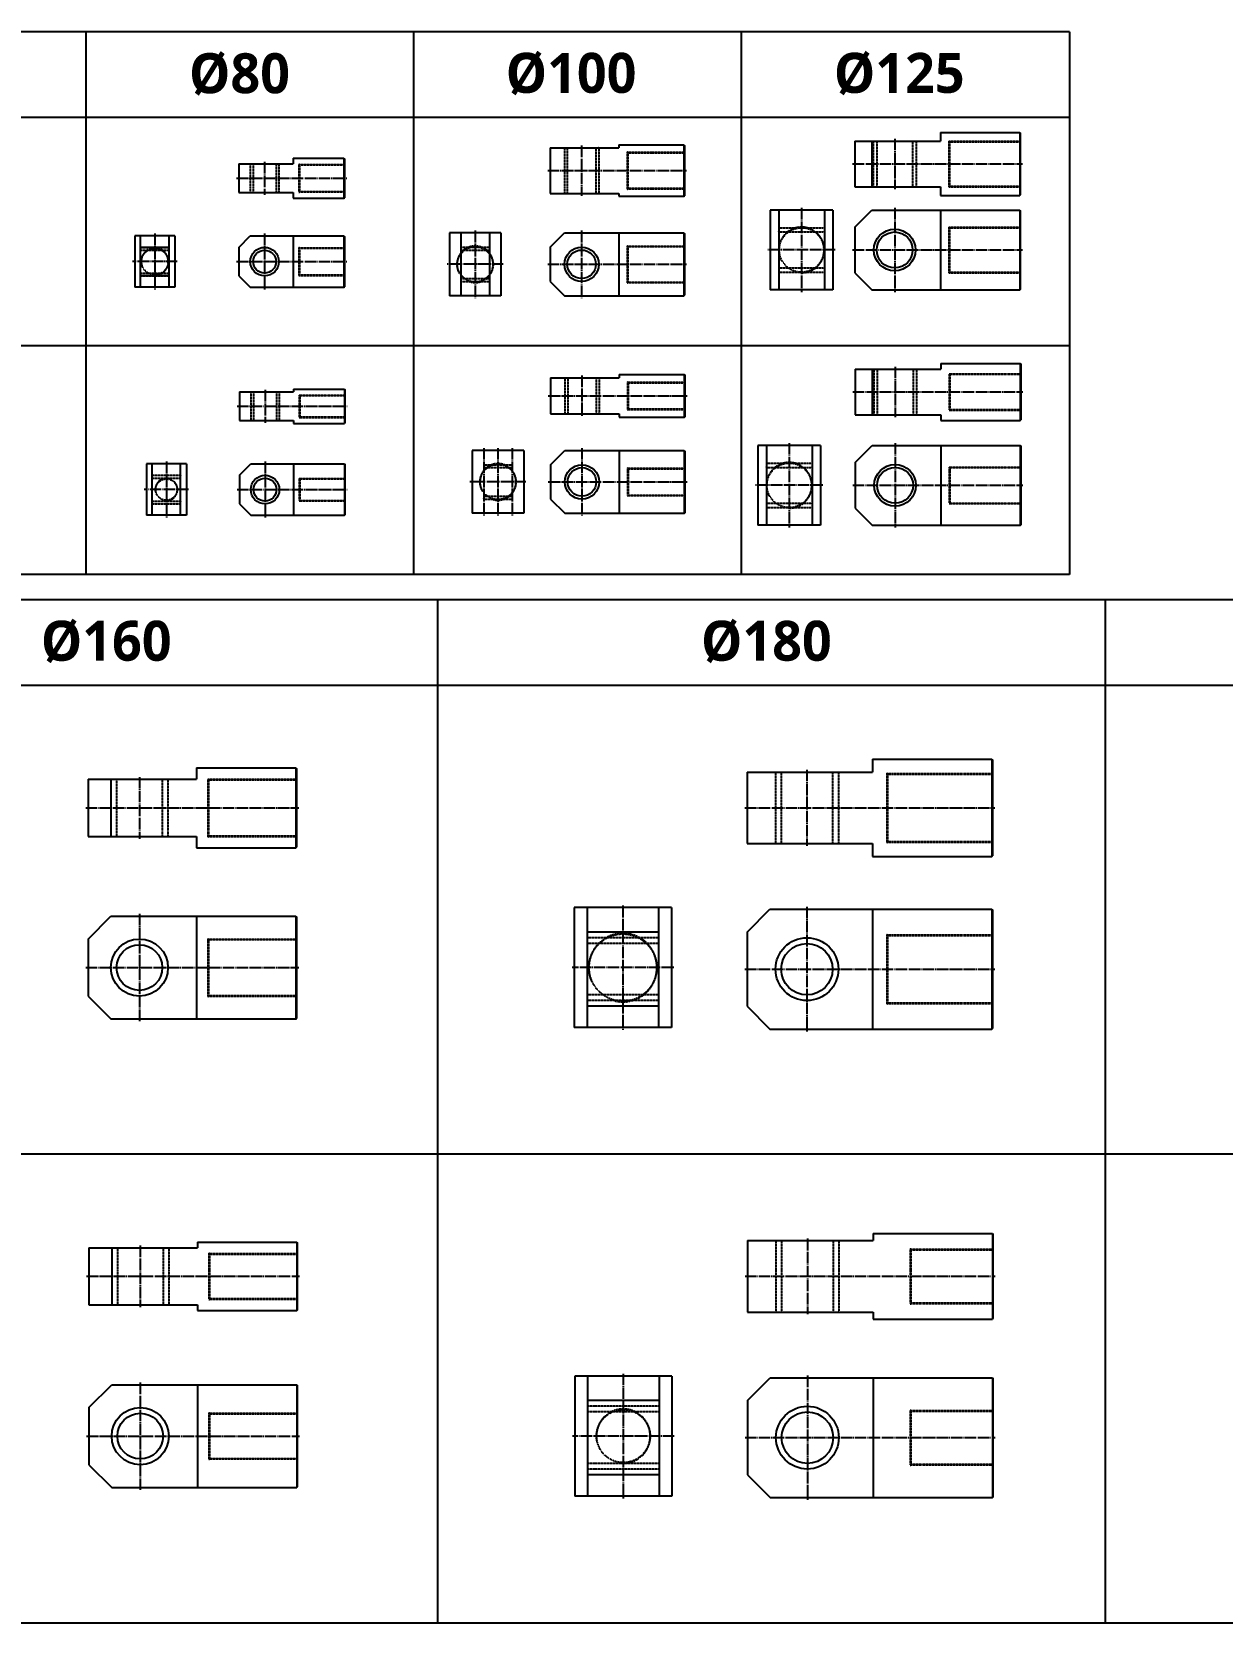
# Model space of a CAD drawing. Header units: millimetres. Extents: x 0 to 7164, y 0 to 8892.
# Drawn here: x 1777 to 3862, y 5866 to 8653 of the extents above; entities that cross this region are included whole.
import ezdxf

# ---------------------------------------------------------------- set-up
doc = ezdxf.new("R2010")
doc.units = ezdxf.units.MM
doc.header["$PDMODE"] = 3
doc.linetypes.add('CENTER', pattern=[24, 20, -1.5, 1, -1.5])
doc.linetypes.add('HIDDENX2', pattern=[0.75, 0.5, -0.25])
doc.layers.add('ML', color=3, linetype='Continuous')
doc.styles.add('문자', font='romans.shx')

msp = doc.modelspace()

# ---------------------------------------------------------------- linework, layer by layer
for p, q in [((3594, 8652.8), (0, 8652.8)), ((1872, 7702.8), (1872, 8652.8)), ((2446, 7702.8), (2446, 8652.8)), ((3020, 7702.8), (3020, 8652.8)), ((3594, 8652.8), (3594, 7702.8)), ((3594, 8502.8), (0, 8502.8)), ((3594, 8102.8), (0, 8102.8)), ((3594, 7702.8), (0, 7702.8)), ((7164, 7658.4), (0, 7658.4)), ((2488, 5866.3), (2488, 7658.4)), ((3657, 5866.3), (3657, 7658.4)), ((7164, 7508.4), (0, 7508.4)), ((7164, 6687.4), (0, 6687.4)), ((7164, 5866.3), (0, 5866.3))]:
    msp.add_line(p, q)
at = {"layer": 'Defpoints', "color": 0, "linetype": 'ByBlock'}
for p in [(2139.6, 8371.4), (2684.7, 8369.9), (2684.7, 8369.9), (3218, 8381.4), (3218, 8310.8), (2139.6, 8275.4), (2139.6, 8225.4), (3218, 8230.8), (3218.7, 8062.2), (2140.4, 8022.2), (2140.4, 7972.2), (2684.9, 7983.9), (2684.9, 7983.9), (3218.7, 7982.2), (3218.7, 7898.7), (2140.4, 7876.2), (2140.4, 7826.2), (3218.7, 7818.7)]:
    msp.add_point(p, dxfattribs=at)
at = {"layer": 'ML'}
for p, q in [((3368, 8476.4), (3507, 8476.4)), ((3368, 8476.4), (3368, 8461.4)), ((3507, 8476.4), (3508, 8475.4)), ((3507, 8476.4), (3507, 8366.4)), ((3508, 8475.4), (3508, 8367.4)), ((2684.7, 8449.9), (2684.7, 8369.9)), ((2684.7, 8449.9), (2804.7, 8449.9)), ((2804.7, 8454.9), (2804.7, 8449.9)), ((2804.7, 8454.9), (2918.7, 8454.9)), ((2918.7, 8454.9), (2919.7, 8453.9)), ((2918.7, 8454.9), (2918.7, 8364.9)), ((2919.7, 8453.9), (2919.7, 8365.9)), ((3218, 8461.4), (3218, 8381.4)), ((3218, 8461.4), (3368, 8461.4)), ((3248, 8461.4), (3248, 8381.4)), ((2139.6, 8421.4), (2139.6, 8371.4)), ((2139.6, 8421.4), (2234.6, 8421.4)), ((2234.6, 8431.4), (2234.6, 8421.4)), ((2234.6, 8431.4), (2323.6, 8431.4)), ((2323.6, 8431.4), (2324.6, 8430.4)), ((2323.6, 8431.4), (2323.6, 8361.4)), ((2324.6, 8430.4), (2324.6, 8362.4)), ((2139.6, 8371.4), (2234.6, 8371.4)), ((2234.6, 8371.4), (2234.6, 8361.4)), ((2234.6, 8361.4), (2323.6, 8361.4)), ((2323.6, 8361.4), (2324.6, 8362.4)), ((2684.7, 8369.9), (2804.7, 8369.9)), ((2804.7, 8369.9), (2804.7, 8364.9)), ((2804.7, 8364.9), (2918.7, 8364.9)), ((2918.7, 8364.9), (2919.7, 8365.9)), ((3218, 8381.4), (3368, 8381.4)), ((3368, 8381.4), (3368, 8366.4)), ((3368, 8366.4), (3507, 8366.4)), ((3507, 8366.4), (3508, 8367.4)), ((3179.9, 8340.8), (3069.9, 8340.8)), ((3069.9, 8340.8), (3069.9, 8200.8)), ((3084.9, 8340.8), (3084.9, 8200.8)), ((3164.9, 8340.8), (3164.9, 8200.8)), ((3179.9, 8340.8), (3179.9, 8200.8)), ((3218, 8310.8), (3248, 8340.8)), ((3248, 8340.8), (3507, 8340.8)), ((3368, 8340.8), (3368, 8200.8)), ((3507, 8340.8), (3507, 8200.8)), ((3507, 8340.8), (3508, 8339.8)), ((3508, 8339.8), (3508, 8201.8)), ((3218, 8310.8), (3218, 8230.8)), ((2027.3, 8295.4), (1957.3, 8295.4)), ((1957.3, 8295.4), (1957.3, 8205.4)), ((1967.3, 8205.4), (1967.3, 8295.4)), ((2017.3, 8205.4), (2017.3, 8295.4)), ((2027.3, 8295.4), (2027.3, 8205.4)), ((2139.6, 8275.4), (2159.6, 8295.4)), ((2159.6, 8295.4), (2323.6, 8295.4)), ((2234.6, 8295.4), (2234.6, 8205.4)), ((2323.6, 8295.4), (2324.6, 8294.4)), ((2323.6, 8295.4), (2323.6, 8205.4)), ((2324.6, 8294.4), (2324.6, 8206.4)), ((2598.3, 8300.7), (2508.3, 8300.7)), ((2508.3, 8300.7), (2508.3, 8190.7)), ((2528.3, 8300.7), (2528.3, 8190.7)), ((2578.3, 8300.7), (2578.3, 8190.7)), ((2598.3, 8300.7), (2598.3, 8190.7)), ((2684.7, 8275.7), (2709.7, 8300.7)), ((2709.7, 8300.7), (2918.7, 8300.7)), ((2804.7, 8300.7), (2804.7, 8190.7)), ((2918.7, 8300.7), (2918.7, 8190.7)), ((2918.7, 8300.7), (2919.7, 8299.7)), ((2919.7, 8299.7), (2919.7, 8191.7)), ((2017.3, 8275.4), (1967.3, 8275.4)), ((2139.6, 8275.4), (2139.6, 8225.4)), ((2684.7, 8275.7), (2684.7, 8215.7)), ((2017.3, 8225.4), (1967.3, 8225.4)), ((2139.6, 8225.4), (2159.6, 8205.4)), ((3218, 8230.8), (3248, 8200.8)), ((2027.3, 8205.4), (1957.3, 8205.4)), ((2159.6, 8205.4), (2323.6, 8205.4)), ((2323.6, 8205.4), (2324.6, 8206.4)), ((2684.7, 8215.7), (2709.7, 8190.7)), ((3179.9, 8200.8), (3069.9, 8200.8)), ((3248, 8200.8), (3507, 8200.8)), ((3507, 8200.8), (3508, 8201.8)), ((2598.3, 8190.7), (2508.3, 8190.7)), ((2709.7, 8190.7), (2918.7, 8190.7)), ((2918.7, 8190.7), (2919.7, 8191.7)), ((3218.7, 8062.2), (3218.7, 7982.2)), ((3218.7, 8062.2), (3368.7, 8062.2)), ((3248.7, 8062.2), (3248.7, 7982.2)), ((3368.7, 8072.2), (3368.7, 8062.2)), ((3368.7, 8072.2), (3507.7, 8072.2)), ((3507.7, 8072.2), (3507.7, 7972.2)), ((3507.7, 8072.2), (3508.7, 8071.2)), ((3508.7, 8071.2), (3508.7, 7973.2)), ((2235.4, 8027.2), (2235.4, 8022.2)), ((2235.4, 8027.2), (2324.4, 8027.2)), ((2324.4, 8027.2), (2324.4, 7967.2)), ((2324.4, 8027.2), (2325.4, 8026.2)), ((2325.4, 8026.2), (2325.4, 7968.2)), ((2685.4, 8046.9), (2685.4, 7983.9)), ((2685.4, 8046.9), (2805.4, 8046.9)), ((2805.4, 8052.9), (2805.4, 8046.9)), ((2805.4, 8052.9), (2919.4, 8052.9)), ((2919.4, 8052.9), (2920.4, 8051.9)), ((2919.4, 8052.9), (2919.4, 7977.9)), ((2920.4, 8051.9), (2920.4, 7978.9)), ((2140.4, 8022.2), (2140.4, 7972.2)), ((2140.4, 8022.2), (2235.4, 8022.2)), ((2140.4, 7972.2), (2235.4, 7972.2)), ((2235.4, 7972.2), (2235.4, 7967.2)), ((2685.4, 7983.9), (2805.4, 7983.9)), ((2805.4, 7983.9), (2805.4, 7977.9)), ((2805.4, 7977.9), (2919.4, 7977.9)), ((2919.4, 7977.9), (2920.4, 7978.9)), ((3218.7, 7982.2), (3368.7, 7982.2)), ((3368.7, 7982.2), (3368.7, 7972.2)), ((3368.7, 7972.2), (3507.7, 7972.2)), ((3507.7, 7972.2), (3508.7, 7973.2)), ((2235.4, 7967.2), (2324.4, 7967.2)), ((2324.4, 7967.2), (2325.4, 7968.2)), ((2638.3, 7919.7), (2548.3, 7919.7)), ((2548.3, 7919.7), (2548.3, 7809.7)), ((2638.3, 7919.7), (2638.3, 7809.7)), ((2685.4, 7894.7), (2710.4, 7919.7)), ((2710.4, 7919.7), (2919.4, 7919.7)), ((2805.4, 7919.7), (2805.4, 7809.7)), ((2919.4, 7919.7), (2919.4, 7809.7)), ((2919.4, 7919.7), (2920.4, 7918.7)), ((2920.4, 7918.7), (2920.4, 7810.7)), ((3158.3, 7928.7), (3048.3, 7928.7)), ((3048.3, 7928.7), (3048.3, 7788.7)), ((3063.3, 7928.7), (3063.3, 7788.7)), ((3143.3, 7928.7), (3143.3, 7788.7)), ((3158.3, 7928.7), (3158.3, 7788.7)), ((3218.7, 7898.7), (3248.7, 7928.7)), ((3248.7, 7928.7), (3507.7, 7928.7)), ((3368.7, 7928.7), (3368.7, 7788.7)), ((3507.7, 7928.7), (3507.7, 7788.7)), ((3507.7, 7928.7), (3508.7, 7927.7)), ((3508.7, 7927.7), (3508.7, 7789.7)), ((2047.6, 7896.2), (1977.6, 7896.2)), ((1977.6, 7896.2), (1977.6, 7806.2)), ((1987.6, 7806.2), (1987.6, 7896.2)), ((2037.6, 7806.2), (2037.6, 7896.2)), ((2047.6, 7896.2), (2047.6, 7806.2)), ((2140.4, 7876.2), (2160.4, 7896.2)), ((2160.4, 7896.2), (2324.4, 7896.2)), ((2235.4, 7896.2), (2235.4, 7806.2)), ((2324.4, 7896.2), (2325.4, 7895.2)), ((2324.4, 7896.2), (2324.4, 7806.2)), ((2325.4, 7895.2), (2325.4, 7807.2)), ((2685.4, 7894.7), (2685.4, 7834.7)), ((3218.7, 7898.7), (3218.7, 7818.7)), ((2140.4, 7876.2), (2140.4, 7826.2)), ((2685.4, 7834.7), (2710.4, 7809.7)), ((2047.6, 7806.2), (1977.6, 7806.2)), ((2140.4, 7826.2), (2160.4, 7806.2)), ((2160.4, 7806.2), (2324.4, 7806.2)), ((2324.4, 7806.2), (2325.4, 7807.2)), ((2638.3, 7809.7), (2548.3, 7809.7)), ((2710.4, 7809.7), (2919.4, 7809.7)), ((2919.4, 7809.7), (2920.4, 7810.7)), ((3218.7, 7818.7), (3248.7, 7788.7)), ((3158.3, 7788.7), (3048.3, 7788.7)), ((3248.7, 7788.7), (3507.7, 7788.7)), ((3507.7, 7788.7), (3508.7, 7789.7)), ((2065.4, 7363.9), (2065.4, 7343.9)), ((2065.4, 7363.9), (2239.4, 7363.9)), ((2239.4, 7363.9), (2240.4, 7362.9)), ((2239.4, 7363.9), (2239.4, 7223.9)), ((2239.4, 7363.9), (2240.4, 7362.9)), ((2240.4, 7362.9), (2240.4, 7224.9)), ((3249.4, 7378.9), (3249.4, 7356.4)), ((3249.4, 7378.9), (3458.4, 7378.9)), ((3458.4, 7378.9), (3459.4, 7377.9)), ((3458.4, 7378.9), (3458.4, 7208.9)), ((3459.4, 7377.9), (3459.4, 7209.9)), ((1875.4, 7343.9), (1875.4, 7243.9)), ((1875.4, 7343.9), (2065.4, 7343.9)), ((1915.4, 7343.9), (1915.4, 7243.9)), ((3029.4, 7356.4), (3029.4, 7231.4)), ((3029.4, 7356.4), (3249.4, 7356.4)), ((1875.4, 7243.9), (2065.4, 7243.9)), ((2065.4, 7243.9), (2065.4, 7223.9)), ((2065.4, 7223.9), (2239.4, 7223.9)), ((2239.4, 7223.9), (2240.4, 7224.9)), ((3029.4, 7231.4), (3249.4, 7231.4)), ((3249.4, 7231.4), (3249.4, 7208.9)), ((3249.4, 7208.9), (3458.4, 7208.9)), ((3458.4, 7208.9), (3459.4, 7209.9)), ((2897, 7119.2), (2727, 7119.2)), ((2727, 7119.2), (2727, 6909.2)), ((2749.5, 7119.2), (2749.5, 6909.2)), ((2874.5, 7119.2), (2874.5, 6909.2)), ((2897, 7119.2), (2897, 6909.2)), ((3029.4, 7076.4), (3069.4, 7116.4)), ((3069.4, 7116.4), (3458.4, 7116.4)), ((3249.4, 7116.4), (3249.4, 6906.4)), ((3458.4, 7116.4), (3459.4, 7115.4)), ((3458.4, 7116.4), (3458.4, 6906.4)), ((3459.4, 7115.4), (3459.4, 6907.4)), ((1875.4, 7064.2), (1915.4, 7104.2)), ((1915.4, 7104.2), (2239.4, 7104.2)), ((2065.4, 7104.2), (2065.4, 6924.2)), ((2239.4, 7104.2), (2240.4, 7103.2)), ((2239.4, 7104.2), (2239.4, 6924.2)), ((2240.4, 7103.2), (2240.4, 6925.2)), ((1875.4, 7064.2), (1875.4, 6964.2)), ((2874.5, 7076.4), (2749.5, 7076.4)), ((3029.4, 7076.4), (3029.4, 6946.4)), ((1875.4, 6964.2), (1915.4, 6924.2)), ((2874.5, 6946.4), (2749.5, 6946.4)), ((3029.4, 6946.4), (3069.4, 6906.4)), ((1915.4, 6924.2), (2239.4, 6924.2)), ((2239.4, 6924.2), (2240.4, 6925.2)), ((2897, 6909.2), (2727, 6909.2)), ((3069.4, 6906.4), (3458.4, 6906.4)), ((3458.4, 6906.4), (3459.4, 6907.4)), ((3250.1, 6548.6), (3250.1, 6536.1)), ((3250.1, 6548.6), (3459.1, 6548.6)), ((3250.1, 6548.6), (3459.1, 6548.6)), ((3459.1, 6548.6), (3460.1, 6547.6)), ((3459.1, 6548.6), (3459.1, 6398.6)), ((1876.9, 6523.6), (1876.9, 6423.6)), ((1876.9, 6523.6), (2066.9, 6523.6)), ((1916.9, 6523.6), (1916.9, 6423.6)), ((1916.9, 6522.6), (1916.9, 6424.5)), ((1916.9, 6522.6), (1916.9, 6424.5)), ((2066.9, 6533.6), (2066.9, 6523.6)), ((2066.9, 6533.6), (2240.9, 6533.6)), ((2066.9, 6533.6), (2240.9, 6533.6)), ((2240.9, 6533.6), (2241.9, 6532.6)), ((2240.9, 6533.6), (2240.9, 6413.6)), ((2241.9, 6532.6), (2241.9, 6414.6)), ((3030.1, 6536.1), (3030.1, 6411.1)), ((3030.1, 6536.1), (3250.1, 6536.1)), ((3460.1, 6547.6), (3460.1, 6399.6)), ((1876.9, 6423.6), (2066.9, 6423.6)), ((2066.9, 6423.6), (2066.9, 6413.6)), ((2066.9, 6413.6), (2240.9, 6413.6)), ((2066.9, 6413.6), (2240.9, 6413.6)), ((2240.9, 6413.6), (2241.9, 6414.6)), ((3030.1, 6411.1), (3250.1, 6411.1)), ((3250.1, 6411.1), (3250.1, 6398.6)), ((3250.1, 6398.6), (3459.1, 6398.6)), ((3250.1, 6398.6), (3459.1, 6398.6)), ((3459.1, 6398.6), (3460.1, 6399.6)), ((2897.8, 6298.8), (2727.8, 6298.8)), ((2727.8, 6298.8), (2727.8, 6088.8)), ((2750.3, 6298.8), (2750.3, 6088.8)), ((2875.3, 6298.8), (2875.3, 6088.8)), ((2897.8, 6298.8), (2897.8, 6088.8)), ((1876.9, 6243.8), (1916.9, 6283.8)), ((1916.9, 6283.8), (2240.9, 6283.8)), ((2066.9, 6283.8), (2066.9, 6103.8)), ((2240.9, 6283.8), (2241.9, 6282.8)), ((2240.9, 6283.8), (2240.9, 6103.8)), ((2241.9, 6282.8), (2241.9, 6104.8)), ((3030.1, 6256.1), (3070.1, 6296.1)), ((3070.1, 6296.1), (3459.1, 6296.1)), ((3250.1, 6296.1), (3250.1, 6086.1)), ((3459.1, 6296.1), (3460.1, 6295.1)), ((3459.1, 6296.1), (3459.1, 6086.1)), ((3460.1, 6295.1), (3460.1, 6087.1)), ((1876.9, 6243.8), (1876.9, 6143.8)), ((2875.3, 6256.1), (2750.3, 6256.1)), ((3030.1, 6256.1), (3030.1, 6126.1)), ((1876.9, 6143.8), (1916.9, 6103.8)), ((1916.9, 6103.8), (2240.9, 6103.8)), ((2240.9, 6103.8), (2241.9, 6104.8)), ((2875.3, 6126.1), (2750.3, 6126.1)), ((3030.1, 6126.1), (3070.1, 6086.1)), ((2897.8, 6088.8), (2727.8, 6088.8)), ((3070.1, 6086.1), (3459.1, 6086.1)), ((3459.1, 6086.1), (3460.1, 6087.1))]:
    msp.add_line(p, q, dxfattribs=at)
at = {"layer": 'ML', "color": 6, "linetype": 'HIDDENX2'}
for p, q in [((2709.7, 8449), (2710.6, 8449.9)), ((2709.7, 8449), (2709.7, 8370.9)), ((2714.7, 8449), (2713.7, 8449.9)), ((2714.7, 8449), (2714.7, 8370.9)), ((2764.7, 8448.9), (2765.7, 8449.9)), ((2764.7, 8448.9), (2764.7, 8370.9)), ((2769.7, 8448.9), (2768.7, 8449.9)), ((2769.7, 8448.9), (2769.7, 8370.9)), ((3250.5, 8460.5), (3251.5, 8461.4)), ((3250.5, 8460.5), (3250.5, 8382.4)), ((3256.5, 8460.5), (3255.5, 8461.4)), ((3256.5, 8460.5), (3256.5, 8382.4)), ((3319.5, 8460.4), (3320.5, 8461.4)), ((3319.5, 8460.4), (3319.5, 8382.4)), ((3325.4, 8460.5), (3324.5, 8461.4)), ((3325.4, 8460.5), (3325.4, 8382.4)), ((3383, 8461.4), (3383, 8381.4)), ((3383, 8461.4), (3384, 8461.4)), ((3384, 8461.4), (3508, 8461.4)), ((3384, 8461.4), (3384, 8381.4)), ((3384, 8460.4), (3508, 8460.4)), ((2159.6, 8420.5), (2160.6, 8421.4)), ((2159.6, 8420.5), (2159.6, 8372.4)), ((2164.6, 8420.5), (2163.6, 8421.4)), ((2164.6, 8420.5), (2164.6, 8372.4)), ((2204.6, 8420.4), (2205.6, 8421.4)), ((2204.6, 8420.4), (2204.6, 8372.4)), ((2209.6, 8420.4), (2208.6, 8421.4)), ((2209.6, 8420.4), (2209.6, 8372.4)), ((2244.6, 8420.9), (2244.6, 8371.9)), ((2244.6, 8420.9), (2245.6, 8420.9)), ((2245.6, 8420.9), (2245.6, 8371.9)), ((2245.6, 8420.4), (2324.6, 8420.4)), ((2245.6, 8419.7), (2324.6, 8419.7)), ((2819.7, 8442.4), (2819.7, 8377.4)), ((2819.7, 8442.4), (2820.7, 8442.4)), ((2820.7, 8442.4), (2820.7, 8377.4)), ((2820.7, 8441.9), (2919.7, 8441.9)), ((2820.7, 8440.9), (2919.7, 8440.9)), ((2159.6, 8372.4), (2160.6, 8371.4)), ((2164.6, 8372.4), (2163.6, 8371.4)), ((2204.6, 8372.4), (2205.6, 8371.4)), ((2209.6, 8372.4), (2208.6, 8371.4)), ((2244.6, 8371.9), (2245.6, 8371.9)), ((2245.6, 8373.2), (2324.6, 8373.2)), ((2245.6, 8372.4), (2324.6, 8372.4)), ((2709.7, 8370.9), (2710.6, 8369.9)), ((2714.7, 8370.9), (2713.7, 8369.9)), ((2764.7, 8370.9), (2765.7, 8369.9)), ((2769.7, 8370.9), (2768.7, 8369.9)), ((2819.7, 8377.4), (2820.7, 8377.4)), ((2820.7, 8378.9), (2919.7, 8378.9)), ((2820.7, 8377.9), (2919.7, 8377.9)), ((3250.5, 8382.4), (3251.5, 8381.4)), ((3256.5, 8382.4), (3255.5, 8381.4)), ((3319.5, 8382.4), (3320.5, 8381.4)), ((3325.4, 8382.4), (3324.5, 8381.4)), ((3383, 8381.4), (3384, 8381.4)), ((3384, 8382.4), (3508, 8382.4)), ((3384, 8381.4), (3508, 8381.4)), ((3085.9, 8309.8), (3084.9, 8308.8)), ((3085.9, 8309.8), (3084.9, 8308.8)), ((3085.9, 8309.8), (3163.9, 8309.8)), ((3085.9, 8309.8), (3163.9, 8309.8)), ((3163.9, 8309.8), (3164.9, 8308.8)), ((3163.9, 8309.8), (3164.9, 8308.8)), ((3383, 8310.8), (3383, 8230.8)), ((3383, 8310.8), (3384, 8310.8)), ((3384, 8310.8), (3508, 8310.8)), ((3384, 8310.8), (3384, 8230.8)), ((3384, 8309.8), (3508, 8309.8)), ((2819.7, 8278.2), (2819.7, 8213.2)), ((2819.7, 8278.2), (2820.7, 8278.2)), ((2820.7, 8278.2), (2820.7, 8213.2)), ((2820.7, 8277.7), (2919.7, 8277.7)), ((2820.7, 8276.7), (2919.7, 8276.7)), ((3085.9, 8302.3), (3084.9, 8303.3)), ((3085.9, 8302.3), (3084.9, 8303.3)), ((3085.9, 8302.3), (3163.9, 8302.3)), ((3085.9, 8302.3), (3163.9, 8302.3)), ((3163.9, 8302.3), (3164.9, 8303.3)), ((3163.9, 8302.3), (3164.9, 8303.3)), ((1968.3, 8275.4), (1967.3, 8274.4)), ((1968.3, 8270.4), (1967.3, 8271.4)), ((1968.3, 8275.4), (2017.3, 8275.4)), ((1968.3, 8270.4), (2017.3, 8270.4)), ((2244.6, 8274.9), (2244.6, 8225.9)), ((2244.6, 8274.9), (2245.6, 8274.9)), ((2245.6, 8274.9), (2245.6, 8225.9)), ((2245.6, 8274.4), (2324.6, 8274.4)), ((2245.6, 8273.7), (2324.6, 8273.7)), ((2529.3, 8275.7), (2528.3, 8274.7)), ((2529.3, 8270.7), (2528.3, 8271.7)), ((2529.3, 8275.7), (2577.3, 8275.7)), ((2529.3, 8270.7), (2577.3, 8270.7)), ((2577.3, 8275.7), (2578.3, 8274.7)), ((2577.3, 8270.7), (2578.3, 8271.7)), ((1968.3, 8230.4), (1967.3, 8229.4)), ((1968.3, 8225.4), (1967.3, 8226.4)), ((1967.3, 8226.4), (1968.3, 8225.4)), ((1968.3, 8230.4), (2017.3, 8230.4)), ((1968.3, 8225.4), (2016.3, 8225.4)), ((2017.3, 8226.4), (2016.3, 8225.4)), ((2244.6, 8225.9), (2245.6, 8225.9)), ((2245.6, 8227.2), (2324.6, 8227.2)), ((2245.6, 8226.4), (2324.6, 8226.4)), ((2529.3, 8220.7), (2528.3, 8219.7)), ((2529.3, 8220.7), (2577.3, 8220.7)), ((2577.3, 8220.7), (2578.3, 8219.7)), ((3085.9, 8239.3), (3084.9, 8238.3)), ((3085.9, 8239.3), (3084.9, 8238.3)), ((3085.9, 8231.8), (3084.9, 8232.8)), ((3085.9, 8231.8), (3084.9, 8232.8)), ((3085.9, 8239.3), (3163.9, 8239.3)), ((3085.9, 8239.3), (3163.9, 8239.3)), ((3085.9, 8231.8), (3163.9, 8231.8)), ((3085.9, 8231.8), (3163.9, 8231.8)), ((3163.9, 8239.3), (3164.9, 8238.3)), ((3163.9, 8239.3), (3164.9, 8238.3)), ((3163.9, 8231.8), (3164.9, 8232.8)), ((3163.9, 8231.8), (3164.9, 8232.8)), ((3383, 8230.8), (3384, 8230.8)), ((3384, 8231.8), (3508, 8231.8)), ((3384, 8230.8), (3508, 8230.8)), ((2529.3, 8215.7), (2528.3, 8216.7)), ((2529.3, 8215.7), (2577.3, 8215.7)), ((2577.3, 8215.7), (2578.3, 8216.7)), ((2819.7, 8213.2), (2820.7, 8213.2)), ((2820.7, 8214.7), (2919.7, 8214.7)), ((2820.7, 8213.7), (2919.7, 8213.7)), ((3251.3, 8061.2), (3252.2, 8062.2)), ((3251.3, 8061.2), (3251.3, 7983.1)), ((3257.2, 8061.2), (3256.3, 8062.2)), ((3257.2, 8061.2), (3257.2, 7983.1)), ((3320.2, 8061.2), (3321.2, 8062.2)), ((3320.2, 8061.2), (3320.2, 7983.2)), ((3326.2, 8061.2), (3325.2, 8062.2)), ((3326.2, 8061.2), (3326.2, 7983.1)), ((3383.7, 8054.2), (3383.7, 7990.2)), ((3383.7, 8054.2), (3384.7, 8054.2)), ((3384.7, 8054.2), (3508.7, 8054.2)), ((3384.7, 8054.2), (3384.7, 7990.2)), ((3384.7, 8053.2), (3508.7, 8053.2)), ((2710.4, 8046), (2711.4, 8046.9)), ((2710.4, 8046), (2710.4, 7984.9)), ((2715.4, 8046), (2714.5, 8046.9)), ((2714.5, 8046.9), (2715.4, 8046)), ((2715.4, 8046), (2715.4, 7984.9)), ((2765.4, 8045.9), (2766.4, 8046.9)), ((2765.4, 8045.9), (2765.4, 7984.9)), ((2770.4, 8045.9), (2769.4, 8046.9)), ((2770.4, 8045.9), (2770.4, 7984.9)), ((2820.4, 8039.9), (2820.4, 7990.9)), ((2820.4, 8039.9), (2821.4, 8039.9)), ((2820.4, 8039.9), (2820.4, 7990.9)), ((2821.4, 8039.9), (2821.4, 7990.9)), ((2821.4, 8039.4), (2920.4, 8039.4)), ((2821.4, 8038.4), (2920.4, 8038.4)), ((2160.4, 8021.2), (2161.3, 8022.2)), ((2160.4, 8021.2), (2160.4, 7973.1)), ((2165.4, 8021.2), (2164.4, 8022.2)), ((2165.4, 8021.2), (2165.4, 7973.1)), ((2205.4, 8021.2), (2206.4, 8022.2)), ((2205.4, 8021.2), (2205.4, 7973.2)), ((2210.4, 8021.2), (2209.4, 8022.2)), ((2210.4, 8021.2), (2210.4, 7973.2)), ((2245.4, 8016.7), (2245.4, 7977.7)), ((2245.4, 8016.7), (2246.4, 8016.7)), ((2246.4, 8016.7), (2325.4, 8016.7)), ((2246.4, 8016.7), (2246.4, 7977.7)), ((2246.4, 8015.9), (2325.4, 8015.9)), ((2160.4, 7973.1), (2161.3, 7972.2)), ((2165.4, 7973.1), (2164.4, 7972.2)), ((2205.4, 7973.2), (2206.4, 7972.2)), ((2210.4, 7973.2), (2209.4, 7972.2)), ((2245.4, 7977.7), (2246.4, 7977.7)), ((2246.4, 7978.4), (2325.4, 7978.4)), ((2246.4, 7977.7), (2325.4, 7977.7)), ((2710.4, 7984.9), (2711.4, 7983.9)), ((2715.4, 7984.9), (2714.5, 7983.9)), ((2765.4, 7984.9), (2766.4, 7983.9)), ((2770.4, 7984.9), (2769.4, 7983.9)), ((2820.4, 7990.9), (2821.4, 7990.9)), ((2821.4, 7992.4), (2920.4, 7992.4)), ((2821.4, 7991.4), (2920.4, 7991.4)), ((3251.3, 7983.1), (3252.2, 7982.2)), ((3257.2, 7983.1), (3256.3, 7982.2)), ((3320.2, 7983.2), (3321.2, 7982.2)), ((3326.2, 7983.1), (3325.2, 7982.2)), ((3383.7, 7990.2), (3384.7, 7990.2)), ((3384.7, 7991.2), (3508.7, 7991.2)), ((3384.7, 7990.2), (3508.7, 7990.2)), ((2569.3, 7894.7), (2568.3, 7893.7)), ((2569.3, 7889.7), (2568.3, 7890.7)), ((2569.3, 7894.7), (2617.3, 7894.7)), ((2569.3, 7889.7), (2617.3, 7889.7)), ((2617.3, 7894.7), (2618.3, 7893.7)), ((2617.3, 7889.7), (2618.3, 7890.7)), ((2820.4, 7889.2), (2820.4, 7840.2)), ((2820.4, 7889.2), (2821.4, 7889.2)), ((2820.4, 7889.2), (2820.4, 7840.2)), ((2821.4, 7889.2), (2821.4, 7840.2)), ((2821.4, 7888.7), (2920.4, 7888.7)), ((2821.4, 7887.7), (2920.4, 7887.7)), ((3064.3, 7897.7), (3063.3, 7896.7)), ((3064.3, 7897.7), (3063.3, 7896.7)), ((3064.3, 7890.2), (3063.3, 7891.2)), ((3064.3, 7890.2), (3063.3, 7891.2)), ((3064.3, 7897.7), (3142.3, 7897.7)), ((3064.3, 7897.7), (3142.3, 7897.7)), ((3064.3, 7890.2), (3142.3, 7890.2)), ((3064.3, 7890.2), (3142.3, 7890.2)), ((3142.3, 7897.7), (3143.3, 7896.7)), ((3142.3, 7897.7), (3143.3, 7896.7)), ((3142.3, 7890.2), (3143.3, 7891.2)), ((3142.3, 7890.2), (3143.3, 7891.2)), ((3383.7, 7890.7), (3383.7, 7826.7)), ((3383.7, 7890.7), (3384.7, 7890.7)), ((3384.7, 7890.7), (3508.7, 7890.7)), ((3384.7, 7890.7), (3384.7, 7826.7)), ((3384.7, 7889.7), (3508.7, 7889.7)), ((1988.6, 7876.2), (1987.6, 7875.2)), ((1988.6, 7871.2), (1987.6, 7872.2)), ((1988.6, 7876.2), (2036.6, 7876.2)), ((1988.6, 7871.2), (2036.6, 7871.2)), ((2036.6, 7876.2), (2037.6, 7875.2)), ((2036.6, 7871.2), (2037.6, 7872.2)), ((2245.4, 7870.7), (2245.4, 7831.7)), ((2245.4, 7870.7), (2246.4, 7870.7)), ((2246.4, 7870.7), (2325.4, 7870.7)), ((2246.4, 7870.7), (2246.4, 7831.7)), ((2246.4, 7869.9), (2325.4, 7869.9)), ((1988.6, 7831.2), (1987.6, 7830.2)), ((1988.6, 7831.2), (2036.6, 7831.2)), ((2036.6, 7831.2), (2037.6, 7830.2)), ((2245.4, 7831.7), (2246.4, 7831.7)), ((2246.4, 7832.4), (2325.4, 7832.4)), ((2246.4, 7831.7), (2325.4, 7831.7)), ((2569.3, 7839.7), (2568.3, 7838.7)), ((2569.3, 7834.7), (2568.3, 7835.7)), ((2569.3, 7839.7), (2617.3, 7839.7)), ((2569.3, 7834.7), (2617.3, 7834.7)), ((2617.3, 7839.7), (2618.3, 7838.7)), ((2617.3, 7834.7), (2618.3, 7835.7)), ((2820.4, 7840.2), (2821.4, 7840.2)), ((2821.4, 7841.7), (2920.4, 7841.7)), ((2821.4, 7840.7), (2920.4, 7840.7)), ((1988.6, 7826.2), (1987.6, 7827.2)), ((1988.6, 7826.2), (2036.6, 7826.2)), ((2036.6, 7826.2), (2037.6, 7827.2)), ((3064.3, 7827.2), (3063.3, 7826.2)), ((3064.3, 7827.2), (3063.3, 7826.2)), ((3064.3, 7819.7), (3063.3, 7820.7)), ((3064.3, 7819.7), (3063.3, 7820.7)), ((3064.3, 7827.2), (3142.3, 7827.2)), ((3064.3, 7827.2), (3142.3, 7827.2)), ((3064.3, 7819.7), (3142.3, 7819.7)), ((3064.3, 7819.7), (3142.3, 7819.7)), ((3142.3, 7827.2), (3143.3, 7826.2)), ((3142.3, 7827.2), (3143.3, 7826.2)), ((3142.3, 7819.7), (3143.3, 7820.7)), ((3142.3, 7819.7), (3143.3, 7820.7)), ((3383.7, 7826.7), (3384.7, 7826.7)), ((3384.7, 7827.7), (3508.7, 7827.7)), ((3384.7, 7826.7), (3508.7, 7826.7)), ((1915.4, 7343), (1916.3, 7343.9)), ((1915.4, 7343), (1915.4, 7244.9)), ((1915.4, 7343), (1915.4, 7244.9)), ((1925.4, 7343), (1924.4, 7343.9)), ((1925.4, 7343), (1925.4, 7244.9)), ((2005.4, 7342.9), (2006.4, 7343.9)), ((2005.4, 7342.9), (2005.4, 7244.9)), ((2015.4, 7342.9), (2014.4, 7343.9)), ((2015.4, 7342.9), (2015.4, 7244.9)), ((2015.4, 7342.9), (2015.4, 7244.9)), ((2085.4, 7344.4), (2085.4, 7243.4)), ((2085.4, 7344.4), (2086.4, 7344.4)), ((2086.4, 7344.4), (2086.4, 7243.4)), ((2086.4, 7343.9), (2240.4, 7343.9)), ((2086.4, 7342.9), (2240.4, 7342.9)), ((3079.4, 7355.5), (3080.3, 7356.4)), ((3079.4, 7355.5), (3079.4, 7232.4)), ((3079.4, 7355.5), (3079.4, 7232.4)), ((3079.4, 7355.5), (3079.4, 7232.4)), ((3089.4, 7355.5), (3088.4, 7356.4)), ((3089.4, 7355.5), (3089.4, 7232.4)), ((3179.4, 7355.4), (3180.4, 7356.4)), ((3179.4, 7355.4), (3179.4, 7232.4)), ((3189.4, 7355.4), (3188.4, 7356.4)), ((3189.4, 7355.4), (3189.4, 7232.4)), ((3189.4, 7355.4), (3189.4, 7232.4)), ((3189.4, 7355.4), (3189.4, 7232.4)), ((3274.4, 7354.4), (3274.4, 7233.4)), ((3274.4, 7354.4), (3275.4, 7354.4)), ((3275.4, 7354.4), (3275.4, 7233.4)), ((3275.4, 7353.9), (3459.4, 7353.9)), ((3275.4, 7352.9), (3459.4, 7352.9)), ((1915.4, 7244.9), (1916.3, 7243.9)), ((1925.4, 7244.9), (1924.4, 7243.9)), ((2005.4, 7244.9), (2006.4, 7243.9)), ((2015.4, 7244.9), (2014.4, 7243.9)), ((2085.4, 7243.4), (2086.4, 7243.4)), ((2086.4, 7244.9), (2240.4, 7244.9)), ((2086.4, 7243.9), (2240.4, 7243.9)), ((3079.4, 7232.4), (3080.3, 7231.4)), ((3089.4, 7232.4), (3088.4, 7231.4)), ((3179.4, 7232.4), (3180.4, 7231.4)), ((3189.4, 7232.4), (3188.4, 7231.4)), ((3274.4, 7233.4), (3275.4, 7233.4)), ((3275.4, 7234.9), (3459.4, 7234.9)), ((3275.4, 7233.9), (3459.4, 7233.9)), ((2085.4, 7064.7), (2085.4, 6963.7)), ((2085.4, 7064.7), (2086.4, 7064.7)), ((2086.4, 7064.7), (2086.4, 6963.7)), ((2086.4, 7064.2), (2240.4, 7064.2)), ((2086.4, 7063.2), (2240.4, 7063.2)), ((2874.5, 7066.4), (2749.5, 7066.4)), ((2874.5, 7056.4), (2749.5, 7056.4)), ((3274.4, 7071.9), (3274.4, 6950.9)), ((3274.4, 7071.9), (3275.4, 7071.9)), ((3275.4, 7071.9), (3275.4, 6950.9)), ((3275.4, 7071.4), (3459.4, 7071.4)), ((3275.4, 7070.4), (3459.4, 7070.4)), ((2874.5, 6966.4), (2749.5, 6966.4)), ((2085.4, 6963.7), (2086.4, 6963.7)), ((2086.4, 6965.2), (2240.4, 6965.2)), ((2086.4, 6964.2), (2240.4, 6964.2)), ((2874.5, 6956.4), (2749.5, 6956.4)), ((3274.4, 6950.9), (3275.4, 6950.9)), ((3275.4, 6952.4), (3459.4, 6952.4)), ((3275.4, 6951.4), (3459.4, 6951.4)), ((1916.9, 6522.6), (1917.8, 6523.6)), ((1926.9, 6522.6), (1925.9, 6523.6)), ((1926.9, 6522.6), (1926.9, 6424.5)), ((2006.9, 6522.6), (2007.9, 6523.6)), ((2006.9, 6522.6), (2006.9, 6424.6)), ((2016.9, 6522.6), (2015.9, 6523.6)), ((2016.9, 6522.6), (2016.9, 6424.6)), ((2016.9, 6522.6), (2016.9, 6424.6)), ((3080.1, 6535.1), (3081.1, 6536.1)), ((3080.1, 6535.1), (3080.1, 6412)), ((3080.1, 6535.1), (3080.1, 6412)), ((3080.1, 6535.1), (3080.1, 6412)), ((3090.1, 6535.1), (3089.2, 6536.1)), ((3090.1, 6535.1), (3090.1, 6412)), ((3180.1, 6535.1), (3181.1, 6536.1)), ((3180.1, 6535.1), (3180.1, 6412.1)), ((3190.1, 6535.1), (3189.1, 6536.1)), ((3190.1, 6535.1), (3190.1, 6412.1)), ((3190.1, 6535.1), (3190.1, 6412.1)), ((3190.1, 6535.1), (3190.1, 6412.1)), ((3315.1, 6521.6), (3315.1, 6425.6)), ((3315.1, 6521.6), (3316.1, 6521.6)), ((3316.1, 6521.6), (3316.1, 6425.6)), ((3316.1, 6521.1), (3460.1, 6521.1)), ((2086.9, 6514.1), (2086.9, 6433.1)), ((2086.9, 6514.1), (2087.9, 6514.1)), ((2087.9, 6514.1), (2087.9, 6433.1)), ((2087.9, 6513.6), (2241.9, 6513.6)), ((2087.9, 6513.6), (2241.9, 6513.6)), ((2087.9, 6512.6), (2241.9, 6512.6)), ((3316.1, 6520.1), (3460.1, 6520.1)), ((1916.9, 6424.5), (1917.8, 6423.6)), ((1926.9, 6424.5), (1925.9, 6423.6)), ((2006.9, 6424.6), (2007.9, 6423.6)), ((2016.9, 6424.6), (2015.9, 6423.6)), ((2086.9, 6433.1), (2087.9, 6433.1)), ((2087.9, 6434.6), (2241.9, 6434.6)), ((2087.9, 6433.6), (2241.9, 6433.6)), ((2087.9, 6433.6), (2241.9, 6433.6)), ((3080.1, 6412), (3081.1, 6411.1)), ((3090.1, 6412), (3089.2, 6411.1)), ((3180.1, 6412.1), (3181.1, 6411.1)), ((3190.1, 6412.1), (3189.1, 6411.1)), ((3315.1, 6425.6), (3316.1, 6425.6)), ((3316.1, 6427.1), (3460.1, 6427.1)), ((3316.1, 6426.1), (3460.1, 6426.1)), ((2875.3, 6246.1), (2750.3, 6246.1)), ((2086.9, 6234.3), (2086.9, 6153.3)), ((2086.9, 6234.3), (2087.9, 6234.3)), ((2087.9, 6234.3), (2087.9, 6153.3)), ((2087.9, 6233.8), (2241.9, 6233.8)), ((2087.9, 6233.8), (2241.9, 6233.8)), ((2087.9, 6232.8), (2241.9, 6232.8)), ((2875.3, 6236.1), (2750.3, 6236.1)), ((3315.1, 6239.1), (3315.1, 6143.1)), ((3315.1, 6239.1), (3316.1, 6239.1)), ((3316.1, 6239.1), (3316.1, 6143.1)), ((3316.1, 6238.6), (3460.1, 6238.6)), ((3316.1, 6237.6), (3460.1, 6237.6)), ((2086.9, 6153.3), (2087.9, 6153.3)), ((2087.9, 6154.8), (2241.9, 6154.8)), ((2087.9, 6153.8), (2241.9, 6153.8)), ((2087.9, 6153.8), (2241.9, 6153.8)), ((2875.3, 6146.1), (2750.3, 6146.1)), ((2875.3, 6136.1), (2750.3, 6136.1)), ((3315.1, 6143.1), (3316.1, 6143.1)), ((3316.1, 6144.6), (3460.1, 6144.6)), ((3316.1, 6143.6), (3460.1, 6143.6))]:
    msp.add_line(p, q, dxfattribs=at)
at = {"layer": 'ML', "color": 1, "linetype": 'CENTER'}
for p, q in [((2739.7, 8453.9), (2739.7, 8365.9)), ((3288, 8465.4), (3288, 8377.4)), ((2184.6, 8425.4), (2184.6, 8367.4)), ((3214, 8421.4), (3512, 8421.4)), ((2135.6, 8396.4), (2328.6, 8396.4)), ((2680.7, 8409.9), (2923.7, 8409.9)), ((3124.9, 8344.8), (3124.9, 8196.8)), ((3288, 8344.8), (3288, 8196.8)), ((2553.3, 8304.7), (2553.3, 8186.7)), ((2739.7, 8304.7), (2739.7, 8186.7)), ((1992.3, 8299.4), (1992.3, 8201.4)), ((2184.6, 8299.4), (2184.6, 8201.4)), ((2031.3, 8250.4), (1953.3, 8250.4)), ((2135.6, 8250.4), (2328.6, 8250.4)), ((3183.9, 8270.8), (3065.9, 8270.8)), ((3214, 8270.8), (3512, 8270.8)), ((2602.3, 8245.7), (2504.3, 8245.7)), ((2680.7, 8245.7), (2923.7, 8245.7)), ((3288.7, 8066.2), (3288.7, 7978.2)), ((2185.4, 8026.2), (2185.4, 7968.2)), ((2740.4, 8050.9), (2740.4, 7979.9)), ((2681.4, 8015.4), (2924.4, 8015.4)), ((3214.7, 8022.2), (3512.7, 8022.2)), ((2136.4, 7997.2), (2329.4, 7997.2)), ((2568.3, 7923.7), (2568.3, 7805.7)), ((2593.3, 7923.7), (2593.3, 7805.7)), ((2618.3, 7923.7), (2618.3, 7805.7)), ((2740.4, 7923.7), (2740.4, 7805.7)), ((3103.3, 7932.7), (3103.3, 7784.7)), ((3288.7, 7932.7), (3288.7, 7784.7)), ((2012.6, 7900.2), (2012.6, 7802.2)), ((2185.4, 7900.2), (2185.4, 7802.2)), ((2642.3, 7864.7), (2544.3, 7864.7)), ((2681.4, 7864.7), (2924.4, 7864.7)), ((3162.3, 7858.7), (3044.3, 7858.7)), ((3214.7, 7858.7), (3512.7, 7858.7)), ((2051.6, 7851.2), (1973.6, 7851.2)), ((2136.4, 7851.2), (2329.4, 7851.2)), ((3134.4, 7360.4), (3134.4, 7227.4)), ((1965.4, 7347.9), (1965.4, 7239.9)), ((1871.4, 7293.9), (2244.4, 7293.9)), ((3025.4, 7293.9), (3463.4, 7293.9)), ((1965.4, 7108.2), (1965.4, 6920.2)), ((2812, 7123.2), (2812, 6905.2)), ((3134.4, 7120.4), (3134.4, 6902.4)), ((1871.4, 7014.2), (2244.4, 7014.2)), ((2901, 7014.2), (2723, 7014.2)), ((3025.4, 7011.4), (3463.4, 7011.4)), ((1966.9, 6527.6), (1966.9, 6419.6)), ((3135.1, 6540.1), (3135.1, 6407.1)), ((1872.9, 6473.6), (2245.9, 6473.6)), ((3026.1, 6473.6), (3464.1, 6473.6)), ((2812.8, 6302.8), (2812.8, 6084.8)), ((3135.1, 6300.1), (3135.1, 6082.1)), ((1966.9, 6287.8), (1966.9, 6099.8)), ((1872.9, 6193.8), (2245.9, 6193.8)), ((2901.8, 6193.8), (2723.8, 6193.8)), ((3026.1, 6191.1), (3464.1, 6191.1))]:
    msp.add_line(p, q, dxfattribs=at)
at = {"layer": 'ML', "color": 6, "linetype": 'HIDDENX2'}
for centre, radius in [((3124.9, 8270.8), 39), ((2553.3, 8245.7), 31), ((1992.3, 8250.4), 23.2), ((2593.3, 7864.7), 31), ((3103.3, 7858.7), 39), ((2012.6, 7851.2), 18.8), ((2812, 7014.2), 59), ((2812.8, 6193.8), 46.5)]:
    msp.add_circle(centre, radius, dxfattribs=at)
at = {"layer": 'ML'}
for centre, radius in [((3288, 8270.8), 36.5), ((3288, 8270.8), 31.5), ((2184.6, 8250.4), 25), ((2184.6, 8250.4), 20), ((2739.7, 8245.7), 30), ((2739.7, 8245.7), 25), ((2740.4, 7864.7), 30), ((2740.4, 7864.7), 25), ((3288.7, 7858.7), 36.5), ((3288.7, 7858.7), 31.5), ((2185.4, 7851.2), 25), ((2185.4, 7851.2), 20), ((1965.4, 7014.2), 50), ((1965.4, 7014.2), 40), ((3134.4, 7011.4), 55), ((3134.4, 7011.4), 45), ((1966.9, 6193.8), 50), ((3135.1, 6191.1), 55), ((1966.9, 6193.8), 40), ((3135.1, 6191.1), 45)]:
    msp.add_circle(centre, radius, dxfattribs=at)
at = {"layer": 'ML', "color": 6, "linetype": 'HIDDENX2'}
for centre, radius, start, end in [((3124.9, 8270.8), 40, 270, 206.4939), ((2553.3, 8245.7), 32, 253.2663, 210.2831), ((1992.3, 8250.4), 24, 259.9138, 202.2934), ((2593.3, 7864.7), 32, 253.2663, 210.2831), ((3103.3, 7858.7), 40, 270, 206.4939), ((2012.6, 7851.2), 19.5, 261.5442, 189.941), ((2812, 7014.2), 60, 255.6025, 203.8777), ((2812.8, 6193.8), 47.5, 260.1275, 191.6831)]:
    msp.add_arc(centre, radius, start, end, dxfattribs=at)

# ---------------------------------------------------------------- texts
at = {"char_height": 70, "attachment_point": 1, "style": '문자'}
for s, insert in [('{\\fMalgun Gothic|b1|i0|c129|p50;%%C80}', (2052.2, 8615.3)), ('{\\fMalgun Gothic|b1|i0|c129|p50;%%C100}', (2606.8, 8615.9)), ('{\\fMalgun Gothic|b1|i0|c129|p50;%%C125}', (3181.5, 8615.9)), ('{\\fMalgun Gothic|b1|i0|c129|p50;%%C160}', (1792.8, 7621.5)), ('{\\fMalgun Gothic|b1|i0|c129|p50;%%C180}', (2948.8, 7621.5))]:
    msp.add_mtext_dynamic_manual_height_columns(s, width=124.533, gutter_width=16, heights=[0], dxfattribs=dict(at, insert=insert))

doc.saveas('drawing.dxf')
